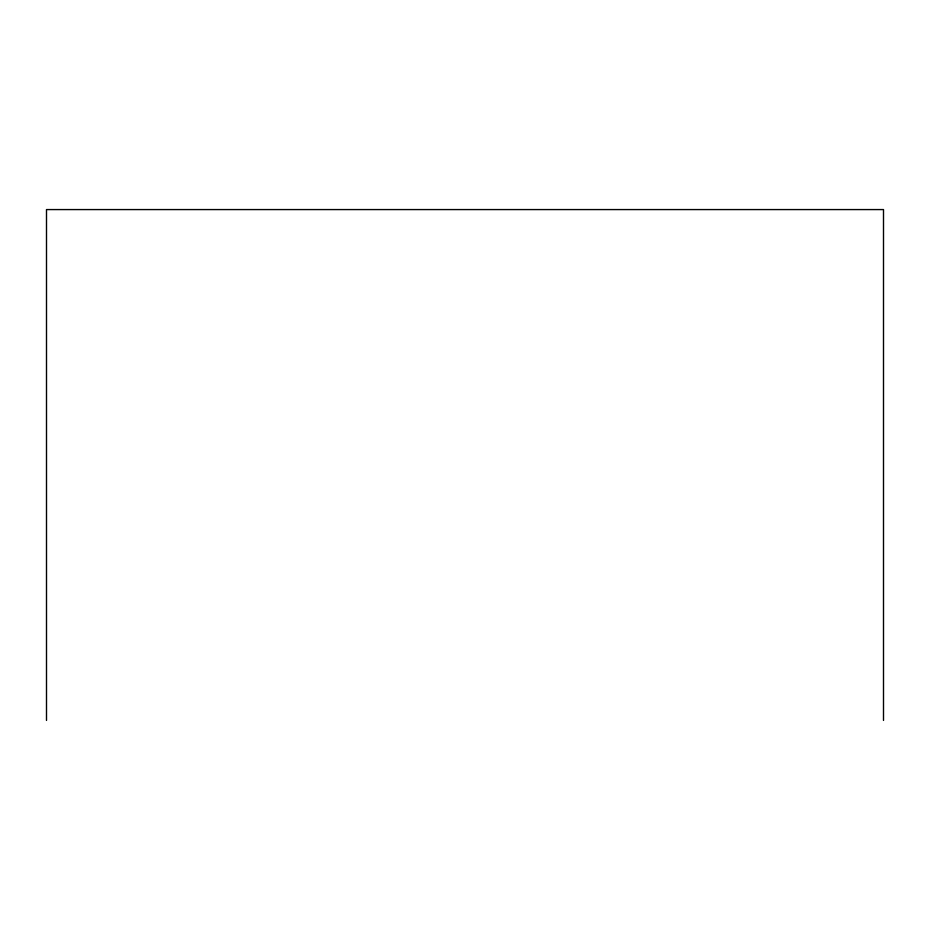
<?xml version="1.0" encoding="UTF-8"?>
<svg xmlns="http://www.w3.org/2000/svg" width="930" height="930" viewBox="0 0 930 930"><rect width="100%" height="100%" fill="white"/><g stroke="black" fill="none" stroke-linecap="round" stroke-linejoin="round"><path stroke-width="1.4" d="M883.5 720.425L883.5 209.576L46.5 209.576L46.5 720.425"/></g></svg>
